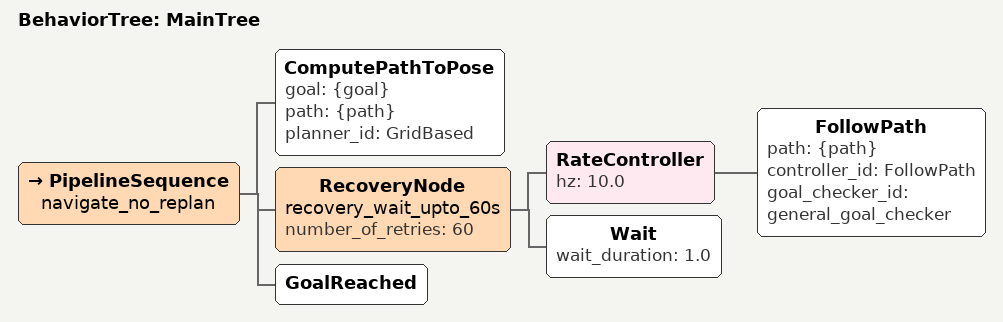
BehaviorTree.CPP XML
<?xml version="1.0"?>
<root main_tree_to_execute="MainTree">
  <BehaviorTree ID="MainTree">

    <PipelineSequence name="navigate_no_replan">

      <!-- PLAN ONCE -->
      <ComputePathToPose goal="{goal}" path="{path}" planner_id="GridBased"/>

      <!-- FOLLOW + bounded wait recovery (NO replanning) -->
      <RecoveryNode name="recovery_wait_upto_60s" number_of_retries="60">
        <!-- Child 1: main task -->
        <RateController hz="10.0">
          <FollowPath path="{path}" controller_id="FollowPath" goal_checker_id="general_goal_checker"/>
        </RateController>

        <!-- Child 2: wait 1s, retried up to 60 times (~60s total) -->
        <Wait wait_duration="1.0"/>
      </RecoveryNode>

      <GoalReached/>

    </PipelineSequence>

  </BehaviorTree>
</root>
